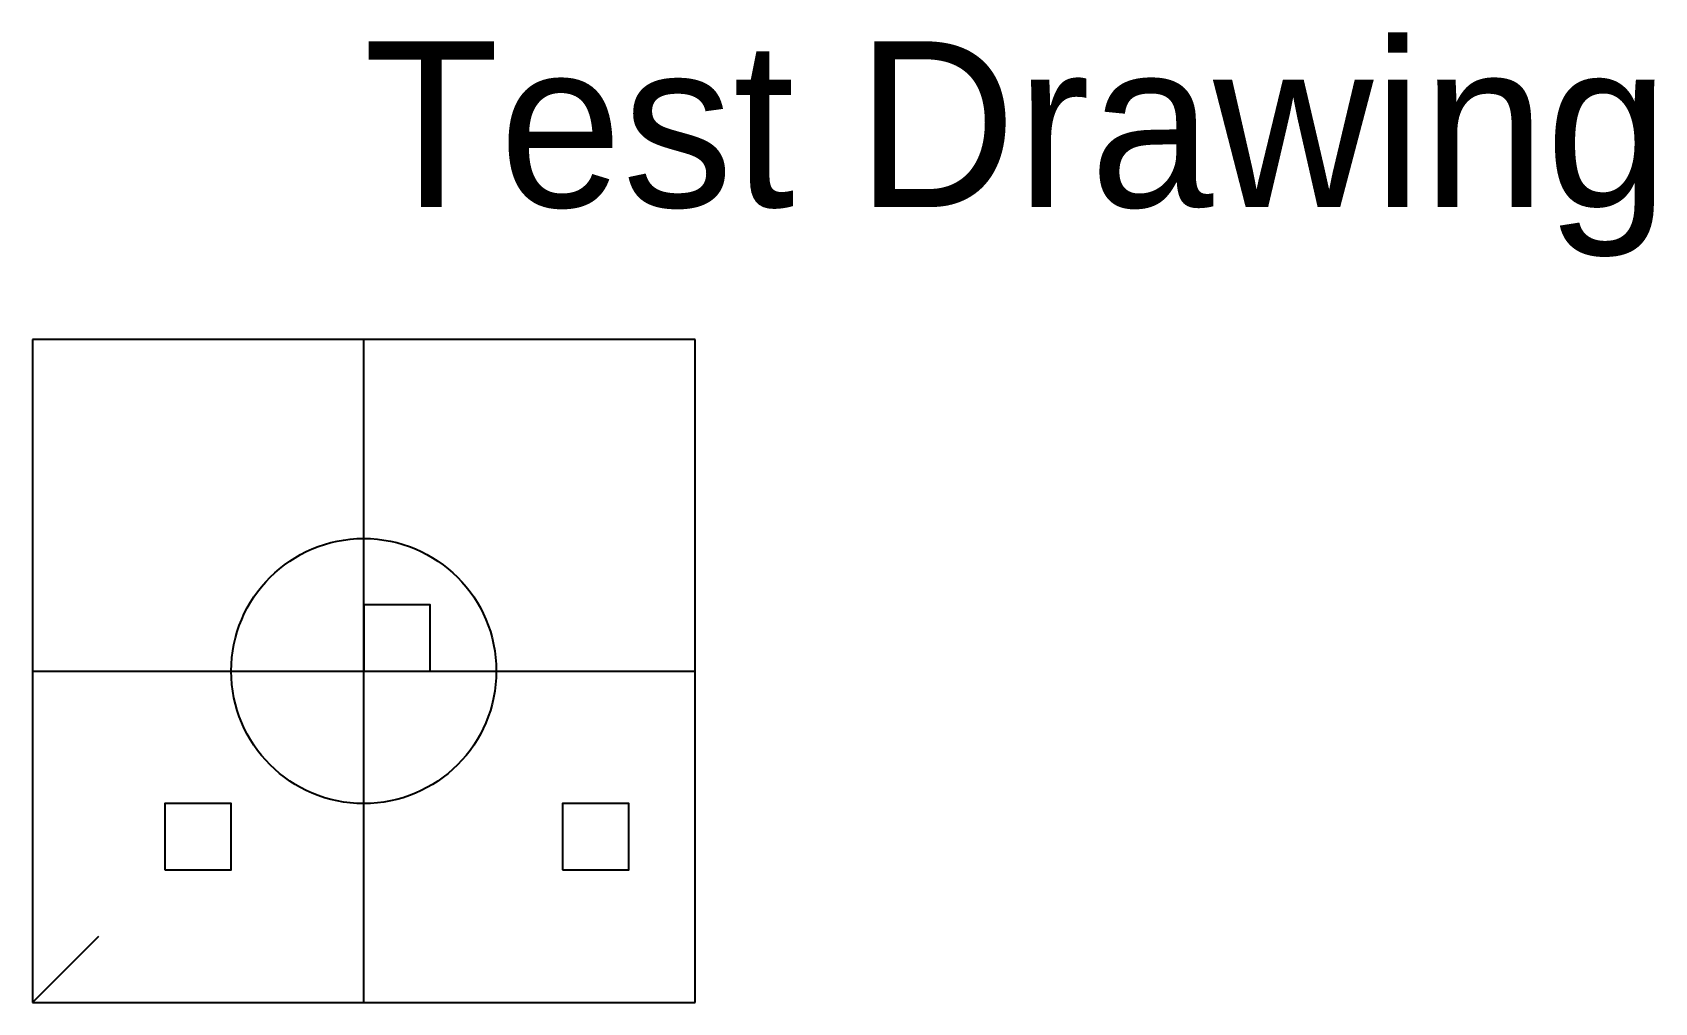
# Model space of a CAD drawing. Header units: metres. Extents: x 0 to 24.5, y 0 to 14.6.
import ezdxf

# ---------------------------------------------------------------- set-up
doc = ezdxf.new("R2010")
doc.units = ezdxf.units.M
for name, color, linetype in [('Annotations', 7, 'Continuous'), ('Electrical', 7, 'Continuous'), ('Furniture', 7, 'Continuous'), ('Plumbing', 7, 'Continuous'), ('Walls', 7, 'Continuous')]:
    doc.layers.add(name, color=color, linetype=linetype)

# ---------------------------------------------------------------- blocks, each defined once
blk = doc.blocks.new('TestBlock')
blk.add_lwpolyline([(0, 0), (1, 0), (1, 1), (0, 1), (0, 0)])

msp = doc.modelspace()

# ---------------------------------------------------------------- linework, layer by layer
msp.add_line((0, 0), (1, 1))
at = {"layer": 'Electrical'}
for p, q in [((5, 0), (5, 10)), ((0, 5), (10, 5))]:
    msp.add_line(p, q, dxfattribs=at)
at = {"layer": 'Plumbing'}
msp.add_circle((5, 5), 2, dxfattribs=at)
at = {"layer": 'Walls'}
for p, q in [((10, 10), (0, 10)), ((0, 10), (0, 0)), ((10, 0), (10, 10)), ((0, 0), (10, 0))]:
    msp.add_line(p, q, dxfattribs=at)

# ---------------------------------------------------------------- block references
at = {"layer": 'Furniture'}
for p in [(5, 5), (2, 2), (8, 2)]:
    msp.add_blockref('TestBlock', p, dxfattribs=at)

# ---------------------------------------------------------------- texts
at = {"layer": 'Annotations'}
msp.add_text('Test Drawing', height=2.5, dxfattribs=at).set_placement((5, 12))

doc.saveas('drawing.dxf')
